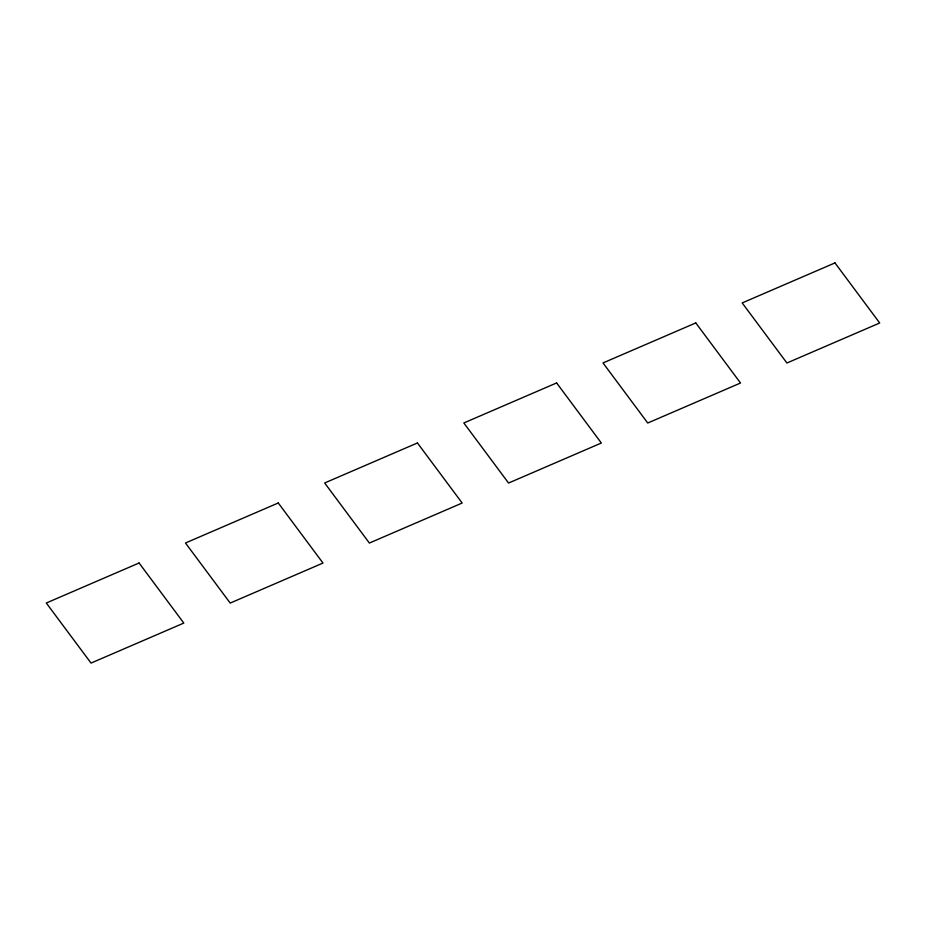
<?xml version="1.0" encoding="UTF-8"?>
<svg xmlns="http://www.w3.org/2000/svg" width="926" height="926" viewBox="0 0 926 926"><rect width="100%" height="100%" fill="white"/><g stroke="black" fill="none" stroke-linecap="round" stroke-linejoin="round"><path stroke-width="1.39" d="M139.085 562.996L46.3 603.011L91.026 663.085L183.811 623.071L139.085 562.996M278.263 502.98L185.478 542.995L230.204 603.069L322.989 563.054L278.263 502.98M417.441 442.964L324.656 482.978L369.381 543.053L462.167 503.038L417.441 442.964M556.619 382.947L463.833 422.962L508.559 483.036L601.344 443.022L556.619 382.947M695.796 322.931L603.011 362.946L647.737 423.02L740.522 383.005L695.796 322.931M834.974 262.915L742.189 302.929L786.915 363.004L879.7 322.989L834.974 262.915"/></g></svg>
